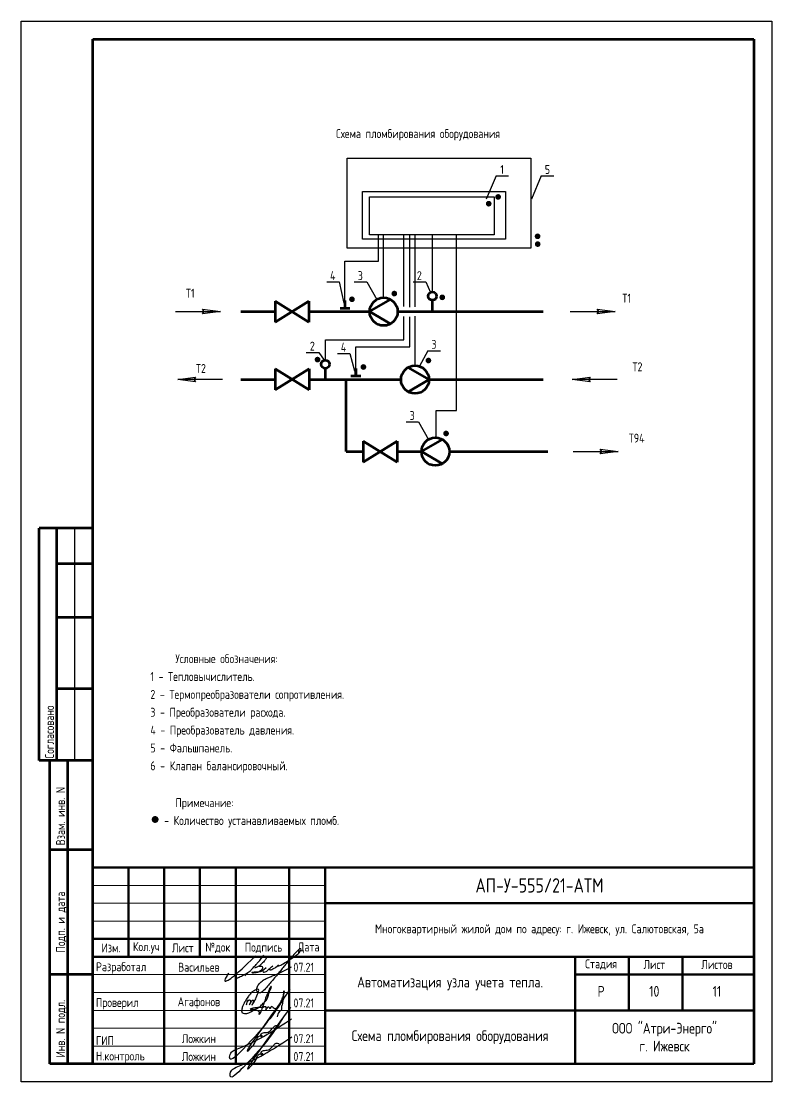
# Model space of a CAD drawing. Header units: millimetres. Extents: x -24312 to 142424, y -11214 to -5274.
# Drawn here: x 138224 to 142424, y -11214 to -5274 of the extents above; entities that cross this region are included whole.
import ezdxf
from ezdxf.enums import TextEntityAlignment as Align

# ---------------------------------------------------------------- set-up
doc = ezdxf.new("R2010")
doc.units = ezdxf.units.MM
doc.linetypes.add('K5LT_BASIC', pattern=[0])
doc.linetypes.add('K5LT_THIN', pattern=[0])
doc.layers.get('0').update_dxf_attribs({"color": 250})
doc.layers.add('0_Ном._пера__1', color=7, linetype='Continuous', lineweight=5)
doc.layers.add('0_Ном._пера__4', color=7, linetype='Continuous', lineweight=50)
doc.layers.add('LAYER0VIEW0', color=7, linetype='Continuous')
doc.styles.add('ГОСТ 2.304', font='')
doc.styles.get('ГОСТ 2.304').set_extended_font_data('GOST 2.304 type A')

# ---------------------------------------------------------------- blocks, each defined once
blk = doc.blocks.new('A$C4EB2491E')
at = {"ltscale": 0.3}
for points, degree in [([(361.5, 183.4), (381.3, 185), (389.7, 193.7), (434.5, 217.9), (480.1, 249.9), (509.4, 268.7), (528.9, 296), (527, 304.4), (518, 306.4), (483.9, 271.2), (458.1, 240.3), (424.4, 199.1), (403.8, 174.8), (381.3, 144.9), (364.7, 126.9), (338.2, 94), (313.1, 65.6), (291.8, 38.8), (256.2, 0.2), (235.9, -2), (219.5, 9.4), (221, 31.2), (230.9, 55.2), (258.2, 82.9), (287.4, 99), (310.2, 107.5), (332.2, 118.7), (371.4, 132), (398.9, 145.6), (441, 167.4), (461.8, 179)], 3), ([(27.1, 135.1), (9.8, 108.2), (0.4, 94), (-1.3, 80.9), (6.8, 79.5), (27.9, 87.6), (74.6, 124.3), (122.7, 168.5), (215.6, 255.7)], 3), ([(74.6, 124.3), (72.2, 108.6), (72.4, 98.1), (76.1, 96.1), (89.5, 102), (100.2, 108.1), (115.8, 115.4), (130.9, 123.4), (140.4, 128.8), (153.1, 134.6), (165.8, 143.2), (180.7, 154.9), (191.4, 166.4), (212.4, 189.3), (230.2, 210.9), (245.8, 226.5), (261.4, 248.7), (269.4, 259.9)], 3), ([(258.3, 244.4), (279.4, 253.3), (286.7, 246.5), (285.7, 236.5), (284.3, 234.1), (269.6, 212.7), (240.6, 188), (237.7, 184.6), (233.8, 180.9), (205.5, 169.7)], 3), ([(237.7, 184.6), (256.2, 184.1), (261.1, 181.2), (262.3, 174.3), (259.1, 163.6), (248.7, 149.5), (235.5, 142.7), (206.2, 136.1), (192.6, 134.9), (187.2, 140), (194.5, 142.7), (205.3, 144.1), (214.3, 144.4), (231.4, 145.4), (245.7, 147.3), (260.4, 151), (285.7, 173.4)], 3), ([(264.3, 156.1), (261.1, 142.7), (272.8, 141.2), (287.4, 146.8), (295, 153.4), (312, 169), (324, 179.9), (332.5, 185.3), (332.6, 185.6)], 3), ([(307.2, 164.5), (310.6, 157.3), (316, 157.3), (325.7, 160.2), (340.4, 167.6), (357.9, 178.5), (371.6, 193.9)], 3), ([(165.8, 143.2), (139.5, 117.4)], 1)]:
    blk.add_open_spline(points, degree=degree, dxfattribs=at)
blk = doc.blocks.new('A$C0EED4A08')
at = {"lineweight": -2}
blk.add_open_spline([(20.7, 61.2), (21.7, 64.7), (23.4, 71.3), (32.8, 94.2), (24.5, 74.4), (32, 84), (36.5, 87.6), (43.7, 84.6), (42.1, 76.2), (40, 71.5), (35.2, 58.6), (40.1, 68.6), (41.9, 72.9), (45.2, 77.8), (48.5, 81.4), (50.9, 86.6), (59.3, 86), (55.6, 79.5), (55.4, 74.5), (52.8, 68.5), (51.8, 64), (48, 55.7), (54.5, 70.4), (59.7, 74.5), (64.6, 83.8), (72.5, 102.5), (95.3, 150.3), (62.6, 134.7), (50, 127.5), (39.9, 115.2), (29.1, 103.7), (19.8, 87.5), (9.7, 71.6), (2.3, 55.7), (-2.1, 40.8), (-5.4, 21.3), (15, 16.1), (36.5, 18.9), (59.8, 37.2), (88.3, 47.9), (105.1, 69.4), (127.4, 87), (133.6, 115.2), (140.2, 136.7), (150.7, 149.9), (145.6, 155.7), (141.5, 147.9), (138.2, 143.1), (134.1, 133.3), (131, 120.9), (123.3, 108.6), (118.7, 94.1), (113.6, 81.6), (109.9, 69.5), (105.8, 57.7), (100.9, 47), (98.7, 35.8), (93.4, 26.3), (92.6, 18.9), (82.4, 8.9), (91.8, 24.9), (78.5, 31), (67.6, 34.1), (56.4, 38.1), (47.5, 34.5), (39.3, 42), (50, 43.8), (55.7, 45.7), (62.2, 46.5), (68.8, 48.5), (76.6, 47.1), (84, 50.5), (92.3, 49.4), (99.6, 50.2), (107.9, 48.5), (114.2, 56.5), (120.1, 50.1), (118.9, 44.9), (117.9, 33.5), (126.9, 45.4), (132.3, 54.2), (136.9, 47.7), (141.6, 41), (146.3, 48.9), (152, 56.8), (157.2, 46), (170.6, 40.8), (188.8, 54.4), (195.8, 75.5), (206.7, 97.8), (210.2, 112.3), (216.6, 130.9), (210.3, 131.2), (208.9, 126.4), (209.7, 121.1), (208.4, 112.7), (208, 103.5), (208.5, 90), (205.7, 76.5), (202.8, 62.8), (197.5, 51.3), (203, 35.6), (181.6, 25), (179.5, 9.6), (178.2, 0)], degree=3, knots=[0, 0, 0, 0, 14.167194, 26.890754, 35.314392, 41.71436, 48.403337, 54.150711, 59.523492, 69.993822, 76.883495, 83.397454, 89.57598, 94.081517, 100.137054, 104.648788, 110.534043, 115.493961, 121.373327, 126.797914, 133.938197, 137.532955, 146.786799, 157.755729, 165.260393, 175.818679, 226.056962, 240.336611, 262.561771, 272.876484, 287.353537, 309.903384, 328.55104, 344.088105, 361.577216, 378.236769, 391.917028, 414.769459, 443.718804, 478.129909, 503.813264, 524.041038, 561.991008, 582.758455, 598.428883, 599.36325, 603.50078, 615.547993, 623.086606, 633.715246, 654.209645, 665.828887, 679.140989, 694.626301, 703.84956, 716.745925, 729.559612, 738.298125, 747.961274, 755.137825, 764.222563, 777.339173, 788.965562, 801.29066, 810.743379, 816.064539, 824.798882, 830.543276, 836.595448, 843.748837, 851.271103, 859.282141, 867.178556, 875.723493, 881.563983, 891.725366, 896.369877, 902.244552, 908.638358, 920.616836, 927.949916, 933.945368, 939.689414, 948.004643, 954.238626, 963.410453, 972.22617, 996.743911, 1017.877019, 1041.418789, 1065.997666, 1077.036801, 1078.444202, 1082.718227, 1088.858229, 1095.371672, 1107.7691, 1116.500316, 1135.9592, 1148.681173, 1158.604198, 1173.41822, 1190.005644, 1217.589276, 1217.589276, 1217.589276, 1217.589276], dxfattribs=at)
blk = doc.blocks.new('A$C34D362C5')
at = {"ltscale": 10}
for points, knots in [([(217.5, 299.5), (168.8, 221.7), (108.8, 126), (-98.7, -78.1), (-88.4, -15.6), (-62.3, 2.2), (60.8, 46.3), (163.3, 113.7), (254.5, 173.8)], [0, 0, 0, 0, 378.961016, 466.592226, 495.418146, 520.544535, 560.396751, 886.010372, 886.010372, 886.010372, 886.010372]), ([(246.3, 339.2), (98.6, 135.3), (-65.7, -91.6), (58.6, 45.2), (62.1, 78.5), (95.3, 83.3), (79.2, 67.2), (82.6, 94), (103.8, 99.1), (127.8, 97.9), (139.8, 113.9), (151.4, 123.6), (161.9, 140.1), (175.7, 137.5), (182.9, 136.2)], [0, 0, 0, 0, 394.18074, 438.533546, 481.486652, 491.046134, 501.356163, 513.672121, 536.487376, 564.707433, 579.283425, 593.152603, 611.287332, 631.336975, 631.336975, 631.336975, 631.336975])]:
    blk.add_open_spline(points, degree=3, knots=knots, dxfattribs=at)
blk = doc.blocks.new('AUDIT_I_090723124359-533')
at = {"layer": 'LAYER0VIEW0', "color": 7, "linetype": 'K5LT_THIN'}
for p, q in [((51.38, 210.05), (63.94, 210.05)), ((59.44, 210.05), (58.94, 210.71)), ((58.94, 210.71), (63.94, 210.05)), ((63.94, 210.05), (58.94, 209.39)), ((58.94, 209.39), (59.44, 210.05))]:
    blk.add_line(p, q, dxfattribs=at)
blk = doc.blocks.new('AUDIT_I_090723124359-534')
at = {"layer": 'LAYER0VIEW0', "color": 7, "linetype": 'K5LT_THIN'}
for p, q in [((61.38, 191.06), (66.38, 191.72)), ((66.38, 190.4), (61.38, 191.06)), ((73.94, 191.06), (61.38, 191.06)), ((66.38, 191.72), (65.88, 191.06)), ((65.88, 191.06), (66.38, 190.4))]:
    blk.add_line(p, q, dxfattribs=at)

msp = doc.modelspace()

# ---------------------------------------------------------------- hatches: boundary and pattern name
h = msp.add_hatch(color=256)
edge = h.paths.add_edge_path()
edge.add_arc((140840.36, -6295.707), 16, 0, 180)
edge.add_arc((140840.36, -6295.707), 16, 180, 360)
h = msp.add_hatch(color=256)
edge = h.paths.add_edge_path()
edge.add_arc((140893.08, -6257.66), 16, 0, 180)
edge.add_arc((140893.08, -6257.66), 16, 180, 360)
h = msp.add_hatch(color=256)
edge = h.paths.add_edge_path()
edge.add_arc((141113.811, -6478.392), 16, 0, 180)
edge.add_arc((141113.811, -6478.392), 16, 180, 360)
h = msp.add_hatch(color=256)
edge = h.paths.add_edge_path()
edge.add_arc((141114.467, -6522.213), 16, 0, 180)
edge.add_arc((141114.467, -6522.213), 16, 180, 360)
h = msp.add_hatch(color=256)
edge = h.paths.add_edge_path()
edge.add_arc((140075.106, -6831.211), 16, 0, 180)
edge.add_arc((140075.106, -6831.211), 16, 180, 360)
h = msp.add_hatch(color=256)
edge = h.paths.add_edge_path()
edge.add_arc((140312.092, -6799.044), 16, 0, 180)
edge.add_arc((140312.092, -6799.044), 16, 180, 360)
h = msp.add_hatch(color=256)
edge = h.paths.add_edge_path()
edge.add_arc((140580.412, -6820.191), 16, 0, 180)
edge.add_arc((140580.412, -6820.191), 16, 180, 360)
h = msp.add_hatch(color=256)
edge = h.paths.add_edge_path()
edge.add_arc((139882.42, -7168.884), 16, 0, 180)
edge.add_arc((139882.42, -7168.884), 16, 180, 360)
h = msp.add_hatch(color=256)
edge = h.paths.add_edge_path()
edge.add_arc((140503.036, -7173.952), 16, 0, 180)
edge.add_arc((140503.036, -7173.952), 16, 180, 360)
h = msp.add_hatch(color=256)
edge = h.paths.add_edge_path()
edge.add_arc((140139.232, -7210.392), 16, 0, 180)
edge.add_arc((140139.232, -7210.392), 16, 180, 360)
h = msp.add_hatch(color=256)
edge = h.paths.add_edge_path()
edge.add_arc((140601.879, -7582.658), 16, 0, 180)
edge.add_arc((140601.879, -7582.658), 16, 180, 360)
h = msp.add_hatch(color=256)
edge = h.paths.add_edge_path()
edge.add_arc((138973.743, -9744.61), 19.481, 0, 180)
edge.add_arc((138973.743, -9744.61), 19.481, 180, 360)

# ---------------------------------------------------------------- linework, layer by layer
at = {"linetype": 'K5LT_BASIC', "lineweight": 53}
for p, q in [((138624.321, -11113.68), (138624.321, -5373.68)), ((138624.321, -5373.68), (142324.321, -5373.68)), ((142324.321, -5373.68), (142324.321, -11113.68)), ((139644.755, -6841.278), (139644.755, -6959.32)), ((139644.755, -6841.278), (139834.513, -6959.32)), ((139834.513, -6841.278), (139644.755, -6959.32)), ((139834.513, -6841.278), (139834.513, -6959.32)), ((140173.913, -6900.378), (140291.495, -6832.492)), ((140525.385, -6900.378), (140525.385, -6836.657)), ((139452.737, -6900.299), (139644.755, -6900.299)), ((139834.513, -6900.299), (140173.913, -6900.378)), ((140173.913, -6900.378), (140291.495, -6968.264)), ((140330.689, -6900.378), (141144.223, -6900.378)), ((139646.182, -7221.027), (139646.182, -7339.068)), ((139646.182, -7221.027), (139835.94, -7339.068)), ((139835.94, -7221.027), (139646.182, -7339.068)), ((139835.94, -7221.027), (139835.94, -7339.068)), ((139926.141, -7280.818), (139926.141, -7218.164)), ((140506.512, -7280.716), (140388.93, -7212.83)), ((139452.737, -7280.047), (139646.182, -7280.047)), ((139835.94, -7279.915), (140349.736, -7280.716)), ((140506.512, -7280.716), (140388.93, -7348.602)), ((140506.512, -7280.716), (141144.223, -7280.194)), ((140137.863, -7624.892), (140137.863, -7742.934)), ((140137.863, -7624.892), (140327.621, -7742.934)), ((140327.621, -7624.892), (140137.863, -7742.934)), ((140327.621, -7624.892), (140327.621, -7742.934)), ((140463.7, -7683.992), (140581.282, -7616.106)), ((140042.984, -7683.913), (140137.863, -7683.913)), ((140327.621, -7683.913), (140463.7, -7683.992)), ((140463.7, -7683.992), (140581.282, -7751.878)), ((140620.476, -7683.992), (141171.668, -7683.992)), ((138324.321, -9413.68), (138324.321, -8113.68)), ((138624.321, -8113.68), (138324.321, -8113.68)), ((138424.321, -9413.68), (138424.321, -8113.68)), ((138624.321, -8313.68), (138424.321, -8313.68)), ((138624.321, -8613.68), (138424.321, -8613.68)), ((138624.321, -9013.68), (138424.321, -9013.68)), ((138624.321, -9413.68), (138324.321, -9413.68)), ((138384.321, -11113.68), (138384.321, -9413.68)), ((138624.321, -9413.68), (138384.321, -9413.68)), ((138484.321, -11113.68), (138484.321, -9413.68)), ((138624.321, -9913.68), (138384.321, -9913.68)), ((138624.321, -10613.68), (138384.321, -10613.68)), ((138624.321, -11113.68), (138384.321, -11113.68))]:
    msp.add_line(p, q, dxfattribs=at)
for p, q in [((140252.301, -6821.99), (140252.301, -6469.902)), ((140428.124, -6872.956), (140428.124, -6469.902)), ((140428.124, -7202.328), (140428.124, -6925.177)), ((138524.321, -9413.68), (138524.321, -8113.68))]:
    msp.add_line(p, q)
at = {"ltscale": 0.3}
for p, q in [((140364.484, -6871.013), (140364.484, -6469.902)), ((140364.484, -7058.05), (140364.484, -6928.148)), ((140398.2, -7097.86), (140398.2, -6928.617)), ((139926.141, -7171.508), (139926.148, -7058.021)), ((139926.148, -7058.021), (140364.484, -7058.05)), ((140096.743, -7217.103), (140096.757, -7097.86)), ((140096.757, -7097.86), (140398.2, -7097.86))]:
    msp.add_line(p, q, dxfattribs=at)
at = {"linetype": 'Continuous'}
msp.add_lwpolyline([(138224.321, -5273.68), (142424.321, -5273.68), (142424.321, -11213.68), (138224.321, -11213.68)], close=True, dxfattribs=at)
at = {"ltscale": 0.3}
msp.add_lwpolyline([(140048.566, -6040.266), (141076.373, -6040.266), (141076.373, -6545.029), (140048.566, -6545.029)], close=True, dxfattribs=at)
for points in [[(140881.125, -6139.703), (140826.476, -6269.794)], [(140881.125, -6139.703), (140951.711, -6139.703)], [(141134.466, -6139.703), (141079.817, -6269.794)], [(141134.466, -6139.703), (141205.052, -6139.703)], [(140035.581, -6837.233), (140035.581, -6617.024), (140222.942, -6617.024), (140222.942, -6469.902)], [(140398.2, -6875.001), (140398.2, -6469.902)], [(140525.385, -6790.001), (140525.385, -6584.325), (140525.385, -6584.325), (140525.385, -6469.964)], [(140546.088, -7605.604), (140546.088, -7453.051), (140660.303, -7453.051), (140660.303, -6469.902)], [(139933.539, -6734.025), (140004.125, -6734.025)], [(140004.125, -6734.025), (140030.006, -6852.656)], [(140087.772, -6733.946), (140158.359, -6733.946)], [(140158.359, -6733.946), (140213.77, -6832.114)], [(140417.714, -6733.946), (140488.301, -6733.946)], [(140488.301, -6733.946), (140515.511, -6792.194)], [(140499.516, -7118.878), (140452.519, -7206.221)], [(140499.516, -7118.878), (140570.102, -7118.878)], [(139818.956, -7128.678), (139889.542, -7128.678)], [(139889.542, -7128.678), (139919.786, -7172.39)], [(139993.494, -7134.792), (140064.08, -7134.792)], [(140064.08, -7134.792), (140089.96, -7232.526)], [(140377.559, -7517.56), (140448.146, -7517.56)], [(140448.146, -7517.56), (140503.557, -7615.728)]]:
    msp.add_lwpolyline(points, dxfattribs=at)
at = {"ltscale": 0.3, "const_width": 15}
for points in [[(140035.581, -6837.233), (140035.581, -6881.631)], [(140007.519, -6881.631), (140063.644, -6881.631)], [(140096.743, -7217.103), (140096.743, -7261.502)], [(140068.68, -7261.502), (140124.806, -7261.502)]]:
    msp.add_lwpolyline(points, dxfattribs=at)
at = {"linetype": 'K5LT_BASIC', "lineweight": 53}
msp.add_lwpolyline([(140042.984, -7683.913), (140042.984, -7280.238)], dxfattribs=at)
for centre, radius in [((140252.301, -6900.378), 78.388), ((140525.385, -6813.329), 23.328), ((139926.141, -7194.836), 23.328), ((140428.124, -7280.716), 78.388), ((140542.088, -7683.992), 78.388)]:
    msp.add_circle(centre, radius, dxfattribs=at)
at = {"layer": '0_Ном._пера__1', "color": 7, "linetype": 'Continuous', "lineweight": 20}
for p, q in [((138624.321, -10113.68), (139924.321, -10113.68)), ((138624.321, -10213.68), (139924.321, -10213.68)), ((138624.321, -10313.68), (139924.321, -10313.68)), ((138624.321, -10613.68), (139924.321, -10613.68)), ((138624.321, -10713.68), (139924.321, -10713.68)), ((138624.321, -10813.68), (139924.321, -10813.68)), ((138624.321, -10913.68), (139924.321, -10913.68)), ((138624.321, -11013.68), (139924.321, -11013.68))]:
    msp.add_line(p, q, dxfattribs=at)
at = {"layer": '0_Ном._пера__4', "color": 7, "linetype": 'Continuous', "lineweight": 50}
for p, q in [((138624.321, -10013.68), (142324.321, -10013.68)), ((138624.321, -11113.68), (138624.321, -10013.68)), ((138824.321, -10013.68), (138824.321, -10513.68)), ((139024.321, -10013.68), (139024.321, -11113.68)), ((139224.321, -10013.68), (139224.321, -10513.68)), ((139424.321, -10013.68), (139424.321, -11113.68)), ((139724.321, -10013.68), (139724.321, -11113.68)), ((139924.321, -10013.68), (139924.321, -11113.68)), ((142324.321, -10013.68), (142324.321, -11113.68)), ((139924.321, -10213.68), (142324.321, -10213.68)), ((138624.321, -10413.68), (139924.321, -10413.68)), ((138624.321, -10513.68), (142324.321, -10513.68)), ((141324.321, -10513.68), (141324.321, -11113.68)), ((141624.321, -10513.68), (141624.321, -10813.68)), ((141924.321, -10513.68), (141924.321, -10813.68)), ((141324.321, -10613.68), (142324.321, -10613.68)), ((139924.321, -10813.68), (142324.321, -10813.68)), ((138624.321, -11113.68), (142324.321, -11113.68)), ((142324.321, -11113.68), (138624.321, -11113.68))]:
    msp.add_line(p, q, dxfattribs=at)
at = {"layer": 'LAYER0VIEW0', "color": 7, "linetype": 'K5LT_THIN'}
for p, q in [((140133.913, -6228.148), (140933.491, -6228.148)), ((140133.913, -6494.694), (140133.913, -6228.148)), ((140933.491, -6228.148), (140933.491, -6494.694)), ((140173.913, -6257.803), (140870.011, -6257.803)), ((140173.913, -6469.902), (140173.913, -6257.803)), ((140870.011, -6257.803), (140870.011, -6469.902)), ((140870.011, -6469.902), (140173.913, -6469.902)), ((140933.491, -6494.694), (140133.913, -6494.694))]:
    msp.add_line(p, q, dxfattribs=at)

# ---------------------------------------------------------------- block references
at = {"ltscale": 0.3, "xscale": 0.81, "yscale": 0.81, "zscale": 0.81}
msp.add_blockref('A$C4EB2491E', (139362.803, -10714.963), dxfattribs=at)
at = {"ltscale": 10, "xscale": 1.099999999999999, "yscale": 1.099999999999999, "zscale": 1.099999999999999}
msp.add_blockref('A$C0EED4A08', (139461.31, -10850.248), dxfattribs=at)
at = {"ltscale": 10}
for p in [(139482.045, -11035.672), (139484.195, -11135.672)]:
    msp.add_blockref('A$C34D362C5', p, dxfattribs=at)
at = {"layer": 'LAYER0VIEW0', "xscale": 20, "yscale": 20, "zscale": 20}
for name, p in [('AUDIT_I_090723124359-533', (138060.086, -11101.276)), ('AUDIT_I_090723124359-533', (140268.249, -11101.276)), ('AUDIT_I_090723124359-534', (137872.366, -11101.276)), ('AUDIT_I_090723124359-534', (140080.342, -11101.276)), ('AUDIT_I_090723124359-533', (140285.342, -11884.89))]:
    msp.add_blockref(name, p, dxfattribs=at)

# ---------------------------------------------------------------- texts
at = {"color": 7, "style": 'ГОСТ 2.304'}
msp.add_text('Схема пломбирования оборудования', height=50, dxfattribs=at).set_placement((139985.758, -5928.176))
at = {"style": 'ГОСТ 2.304'}
for s, p in [('1', (140915.494, -6104.352)), ('5', (141168.835, -6104.352)), ('4', (139967.724, -6698.674)), ('3', (140122.142, -6698.595)), ('2', (140452.084, -6698.595)), ('2', (139853.325, -7093.327)), ('3', (140533.885, -7083.527)), ('4', (140027.863, -7099.441)), ('3', (140411.929, -7482.209))]:
    msp.add_text(s, height=50, dxfattribs=at).set_placement(p, align=Align.MIDDLE_CENTER)
for s, p in [('Т1', (139145.723, -6821.911)), ('Т1', (141587.728, -6850.058)), ('Т2', (141644.588, -7234.264)), ('Т2', (139201.684, -7243.62)), ('Т94', (141623.537, -7633.672)), ('Условные обозначения:', (139087.102, -8869.082)), ('1 - Тепловычислитель.', (138947.102, -8969.082)), ('2 - Термопреобразователи сопротивления.', (138947.102, -9069.082)), ('3 - Преобразователи расхода.', (138947.102, -9169.082)), ('4 - Преобразователь давления.', (138947.102, -9269.082)), ('5 - Фальшпанель.', (138947.102, -9369.082)), ('6 - Клапан балансировочный.', (138947.102, -9469.082)), ('Примечание:', (139087.102, -9675.459)), ('   - Количество устанавливаемых пломб.', (138947.102, -9775.459))]:
    msp.add_text(s, height=50, dxfattribs=at).set_placement(p)
for s, height, p in [('АП-У-555/21-АТМ', 80, (141124.321, -10113.68)), ('Изм.', 50, (138726.75, -10463.627)), ('Кол.уч', 50, (138924.321, -10463.68)), ('Лист', 50, (139128.581, -10463.627)), ('№док', 50, (139324.59, -10463.627)), ('Подпись', 50, (139579.856, -10463.627)), ('Дата', 50, (139832.844, -10463.627)), ('Стадия', 50, (141469.291, -10556.954)), ('Лист', 50, (141766.859, -10556.954)), ('Листов', 50, (142117.565, -10556.954)), ('Р', 60, (141469.291, -10706.954)), ('10', 60, (141766.859, -10706.954)), ('11', 60, (142117.565, -10706.954))]:
    msp.add_text(s, height=height, dxfattribs=at).set_placement(p, align=Align.MIDDLE)
at = {"insert": (141124.321, -10363.68), "char_height": 50, "width": 2400, "attachment_point": 5, "line_spacing_factor": 0.9, "style": 'ГОСТ 2.304'}
msp.add_mtext('\\pxqc;{\\C0;Многоквартирный жилой дом по адресу: г. Ижевск, ул. Салютовская, 5а}', dxfattribs=at)
at = {"char_height": 50, "style": 'ГОСТ 2.304'}
for s, insert, attachment_point in [('\\A1;Разработал', (138642.432, -10608.042), 7), ('\\A1;Васильев', (139218.347, -10572.006), 5), ('\\A1;07.21', (139747.609, -10597.006), 7), ('\\A1;Проверил', (138642.432, -10808.042), 7), ('\\A1;Агафонов', (139218.347, -10772.006), 5), ('\\A1;07.21', (139747.609, -10797.006), 7), ('\\A1;ГИП', (138642.432, -11008.042), 7), ('\\A1;Ложкин', (139218.347, -10972.006), 5), ('\\A1;07.21', (139747.609, -10997.006), 7), ('\\A1;Н.контроль', (138642.432, -11108.042), 7), ('\\A1;Ложкин', (139218.347, -11072.006), 5), ('\\A1;07.21', (139747.609, -11097.006), 7)]:
    msp.add_mtext(s, dxfattribs=dict(at, insert=insert, attachment_point=attachment_point))
at = {"char_height": 60, "attachment_point": 5, "style": 'ГОСТ 2.304'}
for s, insert, width in [('\\pxsm1;Автоматизация узла учета тепла.', (140624.321, -10663.68), 1400), ('{\\C7;Схема пломбирования оборудования}', (140624.321, -10963.68), 1400), ('\\pxsm1;ООО "Атри-Энерго"\\Pг. Ижевск', (141824.321, -10963.68), 1000)]:
    msp.add_mtext(s, dxfattribs=dict(at, insert=insert, width=width))
at = {"layer": '0_Ном._пера__1', "color": 7, "linetype": 'Continuous', "lineweight": 20, "style": 'ГОСТ 2.304'}
for s, p in [('Согласовано', (138407.739, -9403.68)), ('Взам. инв. N', (138469.366, -9889.389)), ('Подп. и дата', (138469.366, -10489.389)), ('Инв. N подл.', (138469.366, -11077.993))]:
    msp.add_text(s, height=50, rotation=90, dxfattribs=at).set_placement(p)

doc.saveas('drawing.dxf')
